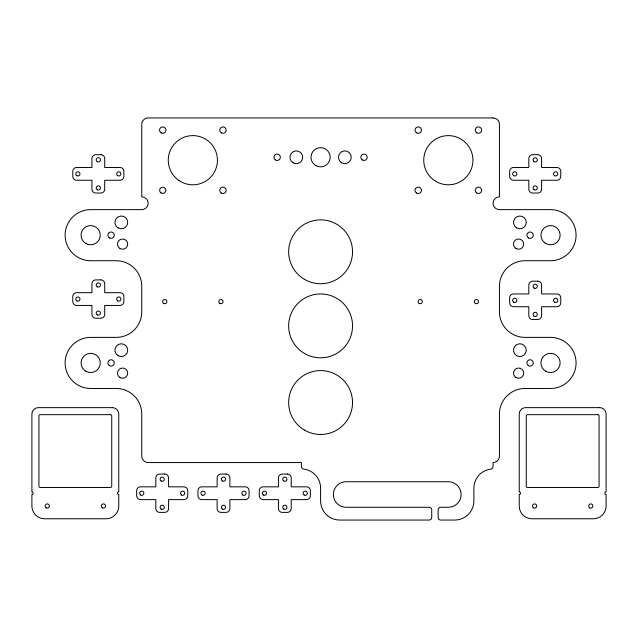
<?xml version="1.0" encoding="UTF-8"?>
<svg xmlns="http://www.w3.org/2000/svg" width="638" height="638" viewBox="0 0 638 638"><rect width="100%" height="100%" fill="white"/><g stroke="black" fill="none" stroke-linecap="round" stroke-linejoin="round"><path stroke-width="0.96" d="M493.046 117.95L148.144 117.95A6.388 6.388 0 0 0 141.756 124.338L141.756 196.863A6.388 6.388 0 0 1 148.144 203.251A6.388 6.388 0 0 1 141.756 209.639L90.66 209.639A25.552 25.552 0 0 0 65.116 235.191A25.552 25.552 0 0 0 90.66 260.735L116.212 260.735A25.552 25.552 0 0 1 141.756 286.287L141.756 311.83A25.552 25.552 0 0 1 116.212 337.382L90.66 337.382A25.552 25.552 0 0 0 65.116 362.926A25.552 25.552 0 0 0 90.66 388.478L116.212 388.478A25.552 25.552 0 0 1 141.756 414.03L141.756 456.178A6.388 6.388 0 0 0 148.144 462.566L301.439 462.566L301.439 466.553A2.552 2.552 0 0 0 303.688 469.09A19.164 19.164 0 0 1 320.595 488.118L320.595 500.894A19.164 19.164 0 0 0 339.759 520.05L429.175 520.05A2.552 2.552 0 0 0 431.735 517.498L431.735 509.834A2.552 2.552 0 0 0 429.175 507.282L346.147 507.282A12.776 12.776 0 0 1 333.371 494.506A12.776 12.776 0 0 1 346.147 481.73L448.339 481.73A12.776 12.776 0 0 1 461.115 494.506A12.776 12.776 0 0 1 448.339 507.282L440.675 507.282A2.552 2.552 0 0 0 438.123 509.834L438.123 517.498A2.552 2.552 0 0 0 440.675 520.05L454.727 520.05A19.164 19.164 0 0 0 473.89 500.894L473.89 488.118A19.164 19.164 0 0 1 490.797 469.09A2.552 2.552 0 0 0 493.046 466.553L493.046 462.566A6.388 6.388 0 0 0 499.434 456.178L499.434 414.03A25.552 25.552 0 0 1 524.986 388.478L550.53 388.478A25.552 25.552 0 0 0 576.082 362.926A25.552 25.552 0 0 0 550.53 337.382L524.986 337.382A25.552 25.552 0 0 1 499.434 311.83L499.434 286.287A25.552 25.552 0 0 1 524.986 260.735L550.53 260.735A25.552 25.552 0 0 0 576.082 235.191A25.552 25.552 0 0 0 550.53 209.639L499.434 209.639A6.388 6.388 0 0 1 493.046 203.251A6.388 6.388 0 0 1 499.434 196.863L499.434 124.338A6.388 6.388 0 0 0 493.046 117.95M100.884 154.707L95.772 154.707A3.836 3.836 0 0 0 91.936 158.543L91.936 167.483L76.608 167.483A3.836 3.836 0 0 0 72.78 171.319L72.78 176.423A3.836 3.836 0 0 0 76.608 180.259L91.936 180.259L91.936 189.199A3.836 3.836 0 0 0 95.772 193.035L100.884 193.035A3.836 3.836 0 0 0 104.712 189.199L104.712 180.259L120.04 180.259A3.836 3.836 0 0 0 123.876 176.423L123.876 171.319A3.836 3.836 0 0 0 120.04 167.483L104.712 167.483L104.712 158.543A3.836 3.836 0 0 0 100.884 154.707M537.754 154.707L532.65 154.707A3.836 3.836 0 0 0 528.814 158.543L528.814 167.483L513.486 167.483A3.836 3.836 0 0 0 509.658 171.319L509.658 176.423A3.836 3.836 0 0 0 513.486 180.259L528.814 180.259L528.814 189.199A3.836 3.836 0 0 0 532.65 193.035L537.754 193.035A3.836 3.836 0 0 0 541.59 189.199L541.59 180.259L556.918 180.259A3.836 3.836 0 0 0 560.754 176.423L560.754 171.319A3.836 3.836 0 0 0 556.918 167.483L541.59 167.483L541.59 158.543A3.836 3.836 0 0 0 537.754 154.707M100.884 279.899L95.772 279.899A3.836 3.836 0 0 0 91.936 283.727L91.936 292.675L76.608 292.675A3.836 3.836 0 0 0 72.78 296.503L72.78 301.614A3.836 3.836 0 0 0 76.608 305.442L91.936 305.442L91.936 314.39A3.836 3.836 0 0 0 95.772 318.218L100.884 318.218A3.836 3.836 0 0 0 104.712 314.39L104.712 305.442L120.04 305.442A3.836 3.836 0 0 0 123.876 301.614L123.876 296.503A3.836 3.836 0 0 0 120.04 292.675L104.712 292.675L104.712 283.727A3.836 3.836 0 0 0 100.884 279.899M537.754 281.175L532.65 281.175A3.836 3.836 0 0 0 528.814 285.011L528.814 293.951L513.486 293.951A3.836 3.836 0 0 0 509.658 297.779L509.658 302.891A3.836 3.836 0 0 0 513.486 306.726L528.814 306.726L528.814 315.666A3.836 3.836 0 0 0 532.65 319.494L537.754 319.494A3.836 3.836 0 0 0 541.59 315.666L541.59 306.726L556.918 306.726A3.836 3.836 0 0 0 560.754 302.891L560.754 297.779A3.836 3.836 0 0 0 556.918 293.951L541.59 293.951L541.59 285.011A3.836 3.836 0 0 0 537.754 281.175M112.376 407.642L38.288 407.642A6.388 6.388 0 0 0 31.9 414.03L31.9 491.946A1.276 1.276 0 0 1 33.176 493.23A1.276 1.276 0 0 1 31.9 494.506L31.9 505.998A12.776 12.776 0 0 0 44.676 518.774L105.988 518.774A12.776 12.776 0 0 0 118.764 505.998L118.764 494.506A1.276 1.276 0 0 1 117.488 493.23A1.276 1.276 0 0 1 118.764 491.946L118.764 414.03A6.388 6.388 0 0 0 112.376 407.642M599.712 407.642L525.624 407.642A6.388 6.388 0 0 0 519.236 414.03L519.236 491.946A1.276 1.276 0 0 1 520.512 493.23A1.276 1.276 0 0 1 519.236 494.506L519.236 505.998A12.776 12.776 0 0 0 532.012 518.774L593.324 518.774A12.776 12.776 0 0 0 606.1 505.998L606.1 494.506A1.276 1.276 0 0 1 604.824 493.23A1.276 1.276 0 0 1 606.1 491.946L606.1 414.03A6.388 6.388 0 0 0 599.712 407.642M110.462 414.668L40.202 414.668A1.276 1.276 0 0 0 38.926 415.944L38.926 486.204A1.276 1.276 0 0 0 40.202 487.48L110.462 487.48A1.276 1.276 0 0 0 111.738 486.204L111.738 415.944A1.276 1.276 0 0 0 110.462 414.668M597.798 414.668L527.538 414.668A1.276 1.276 0 0 0 526.262 415.944L526.262 486.204A1.276 1.276 0 0 0 527.538 487.48L597.798 487.48A1.276 1.276 0 0 0 599.074 486.204L599.074 415.944A1.276 1.276 0 0 0 597.798 414.668M164.756 474.066L159.644 474.066A3.836 3.836 0 0 0 155.808 477.894L155.808 486.842L140.48 486.842A3.836 3.836 0 0 0 136.652 490.67L136.652 495.782A3.836 3.836 0 0 0 140.48 499.61L155.808 499.61L155.808 508.558A3.836 3.836 0 0 0 159.644 512.386L164.756 512.386A3.836 3.836 0 0 0 168.584 508.558L168.584 499.61L183.911 499.61A3.836 3.836 0 0 0 187.747 495.782L187.747 490.67A3.836 3.836 0 0 0 183.911 486.842L168.584 486.842L168.584 477.894A3.836 3.836 0 0 0 164.756 474.066M226.067 474.066L220.955 474.066A3.836 3.836 0 0 0 217.127 477.894L217.127 486.842L201.799 486.842A3.836 3.836 0 0 0 197.963 490.67L197.963 495.782A3.836 3.836 0 0 0 201.799 499.61L217.127 499.61L217.127 508.558A3.836 3.836 0 0 0 220.955 512.386L226.067 512.386A3.836 3.836 0 0 0 229.903 508.558L229.903 499.61L245.231 499.61A3.836 3.836 0 0 0 249.059 495.782L249.059 490.67A3.836 3.836 0 0 0 245.231 486.842L229.903 486.842L229.903 477.894A3.836 3.836 0 0 0 226.067 474.066M287.387 474.066L282.275 474.066A3.836 3.836 0 0 0 278.439 477.894L278.439 486.842L263.111 486.842A3.836 3.836 0 0 0 259.283 490.67L259.283 495.782A3.836 3.836 0 0 0 263.111 499.61L278.439 499.61L278.439 508.558A3.836 3.836 0 0 0 282.275 512.386L287.387 512.386A3.836 3.836 0 0 0 291.215 508.558L291.215 499.61L306.543 499.61A3.836 3.836 0 0 0 310.379 495.782L310.379 490.67A3.836 3.836 0 0 0 306.543 486.842L291.215 486.842L291.215 477.894A3.836 3.836 0 0 0 287.387 474.066M242.895 495.048A2.105 2.105 0 0 0 246.061 493.23A2.105 2.105 0 0 0 242.895 491.404A2.105 2.105 0 0 0 242.895 495.048M202.023 495.048A2.105 2.105 0 0 0 205.181 493.23A2.105 2.105 0 0 0 202.023 491.404A2.105 2.105 0 0 0 202.023 495.048M222.463 509.1A2.105 2.105 0 0 0 225.621 507.282A2.105 2.105 0 0 0 222.463 505.455A2.105 2.105 0 0 0 222.463 509.1M222.463 480.996A2.105 2.105 0 0 0 225.621 479.178A2.105 2.105 0 0 0 222.463 477.352A2.105 2.105 0 0 0 222.463 480.996M554.589 302.165A2.105 2.105 0 0 0 557.748 300.339A2.105 2.105 0 0 0 554.589 298.512A2.105 2.105 0 0 0 554.589 302.165M513.71 302.165A2.105 2.105 0 0 0 516.876 300.339A2.105 2.105 0 0 0 513.71 298.512A2.105 2.105 0 0 0 513.71 302.165M534.15 316.217A2.105 2.105 0 0 0 537.308 314.39A2.105 2.105 0 0 0 534.15 312.564A2.105 2.105 0 0 0 534.15 316.217M534.15 288.113A2.105 2.105 0 0 0 537.308 286.287A2.105 2.105 0 0 0 534.15 284.46A2.105 2.105 0 0 0 534.15 288.113M117.711 175.697A2.105 2.105 0 0 0 120.869 173.871A2.105 2.105 0 0 0 117.711 172.045A2.105 2.105 0 0 0 117.711 175.697M76.831 175.697A2.105 2.105 0 0 0 79.997 173.871A2.105 2.105 0 0 0 76.831 172.045A2.105 2.105 0 0 0 76.831 175.697M97.271 189.749A2.105 2.105 0 0 0 100.437 187.923A2.105 2.105 0 0 0 97.271 186.097A2.105 2.105 0 0 0 97.271 189.749M97.271 161.645A2.105 2.105 0 0 0 100.437 159.819A2.105 2.105 0 0 0 97.271 157.993A2.105 2.105 0 0 0 97.271 161.645M163.695 303.441A2.105 2.105 0 0 0 166.861 301.614A2.105 2.105 0 0 0 163.695 299.788A2.105 2.105 0 0 0 163.695 303.441M219.903 303.441A2.105 2.105 0 0 0 223.069 301.614A2.105 2.105 0 0 0 219.903 299.788A2.105 2.105 0 0 0 219.903 303.441M475.39 303.441A2.105 2.105 0 0 0 478.548 301.614A2.105 2.105 0 0 0 475.39 299.788A2.105 2.105 0 0 0 475.39 303.441M419.182 303.441A2.105 2.105 0 0 0 422.34 301.614A2.105 2.105 0 0 0 419.182 299.788A2.105 2.105 0 0 0 419.182 303.441M304.629 430.187A31.932 31.932 0 0 0 352.535 402.53A31.932 31.932 0 0 0 304.629 374.873A31.932 31.932 0 0 0 304.629 430.187M304.629 279.452A31.932 31.932 0 0 0 352.535 251.795A31.932 31.932 0 0 0 304.629 224.137A31.932 31.932 0 0 0 304.629 279.452M545.163 243.118A9.578 9.578 0 0 0 560.092 235.869A9.578 9.578 0 0 0 546.343 226.57A9.578 9.578 0 0 0 545.163 243.118M545.745 371.228A9.578 9.578 0 0 0 560.116 362.926A9.578 9.578 0 0 0 545.745 354.632A9.578 9.578 0 0 0 545.745 371.228M516.684 355.685A6.388 6.388 0 0 0 526.262 350.158A6.388 6.388 0 0 0 516.684 344.624A6.388 6.388 0 0 0 516.684 355.685M516.684 227.941A6.388 6.388 0 0 0 526.262 222.415A6.388 6.388 0 0 0 516.684 216.88A6.388 6.388 0 0 0 516.684 227.941M516.038 377.576A5.112 5.112 0 0 0 523.71 373.15A5.112 5.112 0 0 0 516.038 368.724A5.112 5.112 0 0 0 516.038 377.576M516.038 248.557A5.112 5.112 0 0 0 523.71 244.131A5.112 5.112 0 0 0 516.038 239.705A5.112 5.112 0 0 0 516.038 248.557M528.495 365.694A3.19 3.19 0 0 0 533.288 362.926A3.19 3.19 0 0 0 528.495 360.167A3.19 3.19 0 0 0 528.495 365.694M528.495 237.95A3.19 3.19 0 0 0 533.288 235.191A3.19 3.19 0 0 0 528.495 232.423A3.19 3.19 0 0 0 528.495 237.95M118.126 227.941A6.388 6.388 0 0 0 127.704 222.415A6.388 6.388 0 0 0 118.126 216.88A6.388 6.388 0 0 0 118.126 227.941M120.04 377.576A5.112 5.112 0 0 0 127.704 373.15A5.112 5.112 0 0 0 120.04 368.724A5.112 5.112 0 0 0 120.04 377.576M109.505 237.95A3.19 3.19 0 0 0 114.29 235.191A3.19 3.19 0 0 0 109.505 232.423A3.19 3.19 0 0 0 109.505 237.95M109.505 365.694A3.19 3.19 0 0 0 114.29 362.926A3.19 3.19 0 0 0 109.505 360.167A3.19 3.19 0 0 0 109.505 365.694M120.04 248.557A5.112 5.112 0 0 0 127.704 244.131A5.112 5.112 0 0 0 120.04 239.705A5.112 5.112 0 0 0 120.04 248.557M118.126 355.685A6.388 6.388 0 0 0 127.704 350.158A6.388 6.388 0 0 0 118.126 344.624A6.388 6.388 0 0 0 118.126 355.685M85.875 371.228A9.578 9.578 0 0 0 100.246 362.926A9.578 9.578 0 0 0 85.875 354.632A9.578 9.578 0 0 0 85.875 371.228M85.875 243.485A9.578 9.578 0 0 0 100.246 235.191A9.578 9.578 0 0 0 85.875 226.889A9.578 9.578 0 0 0 85.875 243.485M341.673 162.794A6.388 6.388 0 0 0 351.251 157.267A6.388 6.388 0 0 0 341.673 151.732A6.388 6.388 0 0 0 341.673 162.794M362.24 159.907A3.19 3.19 0 0 0 367.217 157.49A3.19 3.19 0 0 0 362.631 154.396A3.19 3.19 0 0 0 362.24 159.907M275.377 159.907A3.19 3.19 0 0 0 280.353 157.49A3.19 3.19 0 0 0 275.768 154.396A3.19 3.19 0 0 0 275.377 159.907M293.129 162.794A6.388 6.388 0 0 0 302.715 157.267A6.388 6.388 0 0 0 293.129 151.732A6.388 6.388 0 0 0 293.129 162.794M315.81 165.561A9.578 9.578 0 0 0 330.181 157.267A9.578 9.578 0 0 0 315.81 148.965A9.578 9.578 0 0 0 315.81 165.561M161.151 132.863A3.19 3.19 0 0 0 165.936 130.096A3.19 3.19 0 0 0 161.151 127.329A3.19 3.19 0 0 0 161.151 132.863M221.37 132.863A3.19 3.19 0 0 0 226.155 130.096A3.19 3.19 0 0 0 221.37 127.329A3.19 3.19 0 0 0 221.37 132.863M221.37 193.075A3.19 3.19 0 0 0 226.155 190.315A3.19 3.19 0 0 0 221.37 187.548A3.19 3.19 0 0 0 221.37 193.075M161.039 192.923A3.118 3.118 0 0 0 165.864 190.483A3.118 3.118 0 0 0 161.342 187.524A3.118 3.118 0 0 0 161.039 192.923M179.071 180.57A24.587 24.587 0 0 0 217.383 161.956A24.587 24.587 0 0 0 182.109 138.087A24.587 24.587 0 0 0 179.071 180.57M434.558 180.57A24.587 24.587 0 0 0 472.87 161.956A24.587 24.587 0 0 0 437.596 138.087A24.587 24.587 0 0 0 434.558 180.57M416.439 192.955A3.19 3.19 0 0 0 421.415 190.539A3.19 3.19 0 0 0 416.837 187.436A3.19 3.19 0 0 0 416.439 192.955M476.658 192.955A3.19 3.19 0 0 0 481.634 190.539A3.19 3.19 0 0 0 477.049 187.436A3.19 3.19 0 0 0 476.658 192.955M476.849 132.863A3.19 3.19 0 0 0 481.642 130.096A3.19 3.19 0 0 0 476.849 127.329A3.19 3.19 0 0 0 476.849 132.863M416.63 132.863A3.19 3.19 0 0 0 421.423 130.096A3.19 3.19 0 0 0 416.63 127.329A3.19 3.19 0 0 0 416.63 132.863M304.629 353.54A31.932 31.932 0 0 0 352.535 325.882A31.932 31.932 0 0 0 304.629 298.225A31.932 31.932 0 0 0 304.629 353.54M46.175 507.824A2.105 2.105 0 0 0 49.333 505.998A2.105 2.105 0 0 0 46.175 504.172A2.105 2.105 0 0 0 46.175 507.824M102.383 507.824A2.105 2.105 0 0 0 105.541 505.998A2.105 2.105 0 0 0 102.383 504.172A2.105 2.105 0 0 0 102.383 507.824M117.711 300.881A2.105 2.105 0 0 0 120.869 299.062A2.105 2.105 0 0 0 117.711 297.236A2.105 2.105 0 0 0 117.711 300.881M76.831 300.881A2.105 2.105 0 0 0 79.997 299.062A2.105 2.105 0 0 0 76.831 297.236A2.105 2.105 0 0 0 76.831 300.881M97.271 314.933A2.105 2.105 0 0 0 100.437 313.106A2.105 2.105 0 0 0 97.271 311.288A2.105 2.105 0 0 0 97.271 314.933M97.271 286.829A2.105 2.105 0 0 0 100.437 285.011A2.105 2.105 0 0 0 97.271 283.184A2.105 2.105 0 0 0 97.271 286.829M554.589 175.697A2.105 2.105 0 0 0 557.748 173.871A2.105 2.105 0 0 0 554.589 172.045A2.105 2.105 0 0 0 554.589 175.697M513.71 175.697A2.105 2.105 0 0 0 516.876 173.871A2.105 2.105 0 0 0 513.71 172.045A2.105 2.105 0 0 0 513.71 175.697M534.15 189.749A2.105 2.105 0 0 0 537.308 187.923A2.105 2.105 0 0 0 534.15 186.097A2.105 2.105 0 0 0 534.15 189.749M534.15 161.645A2.105 2.105 0 0 0 537.308 159.819A2.105 2.105 0 0 0 534.15 157.993A2.105 2.105 0 0 0 534.15 161.645M304.214 495.048A2.105 2.105 0 0 0 307.372 493.23A2.105 2.105 0 0 0 304.214 491.404A2.105 2.105 0 0 0 304.214 495.048M263.334 495.048A2.105 2.105 0 0 0 266.501 493.23A2.105 2.105 0 0 0 263.334 491.404A2.105 2.105 0 0 0 263.334 495.048M283.774 509.1A2.105 2.105 0 0 0 286.94 507.282A2.105 2.105 0 0 0 283.774 505.455A2.105 2.105 0 0 0 283.774 509.1M283.774 480.996A2.105 2.105 0 0 0 286.94 479.178A2.105 2.105 0 0 0 283.774 477.352A2.105 2.105 0 0 0 283.774 480.996M181.583 495.048A2.105 2.105 0 0 0 184.741 493.23A2.105 2.105 0 0 0 181.583 491.404A2.105 2.105 0 0 0 181.583 495.048M140.703 495.048A2.105 2.105 0 0 0 143.869 493.23A2.105 2.105 0 0 0 140.703 491.404A2.105 2.105 0 0 0 140.703 495.048M161.143 509.1A2.105 2.105 0 0 0 164.301 507.282A2.105 2.105 0 0 0 161.143 505.455A2.105 2.105 0 0 0 161.143 509.1M161.143 480.996A2.105 2.105 0 0 0 164.301 479.178A2.105 2.105 0 0 0 161.143 477.352A2.105 2.105 0 0 0 161.143 480.996M589.719 507.824A2.105 2.105 0 0 0 592.877 505.998A2.105 2.105 0 0 0 589.719 504.172A2.105 2.105 0 0 0 589.719 507.824M533.512 507.824A2.105 2.105 0 0 0 536.67 505.998A2.105 2.105 0 0 0 533.512 504.172A2.105 2.105 0 0 0 533.512 507.824"/></g></svg>
